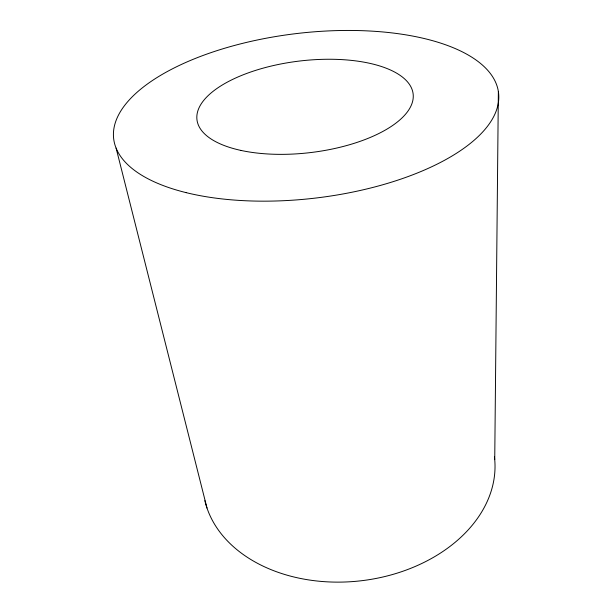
<?xml version="1.0" encoding="UTF-8"?>
<svg xmlns="http://www.w3.org/2000/svg" width="612" height="612" viewBox="0 0 612 612"><rect width="100%" height="100%" fill="white"/><g stroke="black" fill="none" stroke-linecap="round" stroke-linejoin="round"><path stroke-width="0.92" d="M494.733 459.612L498.367 91.548M116.104 148.104L206.986 508.029M494.435 456.82A146.62 106.955 -6.8 0 1 367.843 579.87A146.62 106.955 -6.8 0 1 204.859 500.662M186.163 192.642A193.797 82.796 -6.8 0 0 496.684 109.586A193.797 82.796 -6.8 0 0 235.498 45.189A193.797 82.796 -6.8 0 0 186.163 192.642M240.952 150.422A108.852 46.099 -6.8 0 0 412.61 101.401A108.852 46.099 -6.8 0 0 261.561 68.59A108.852 46.099 -6.8 0 0 240.952 150.422"/></g></svg>
